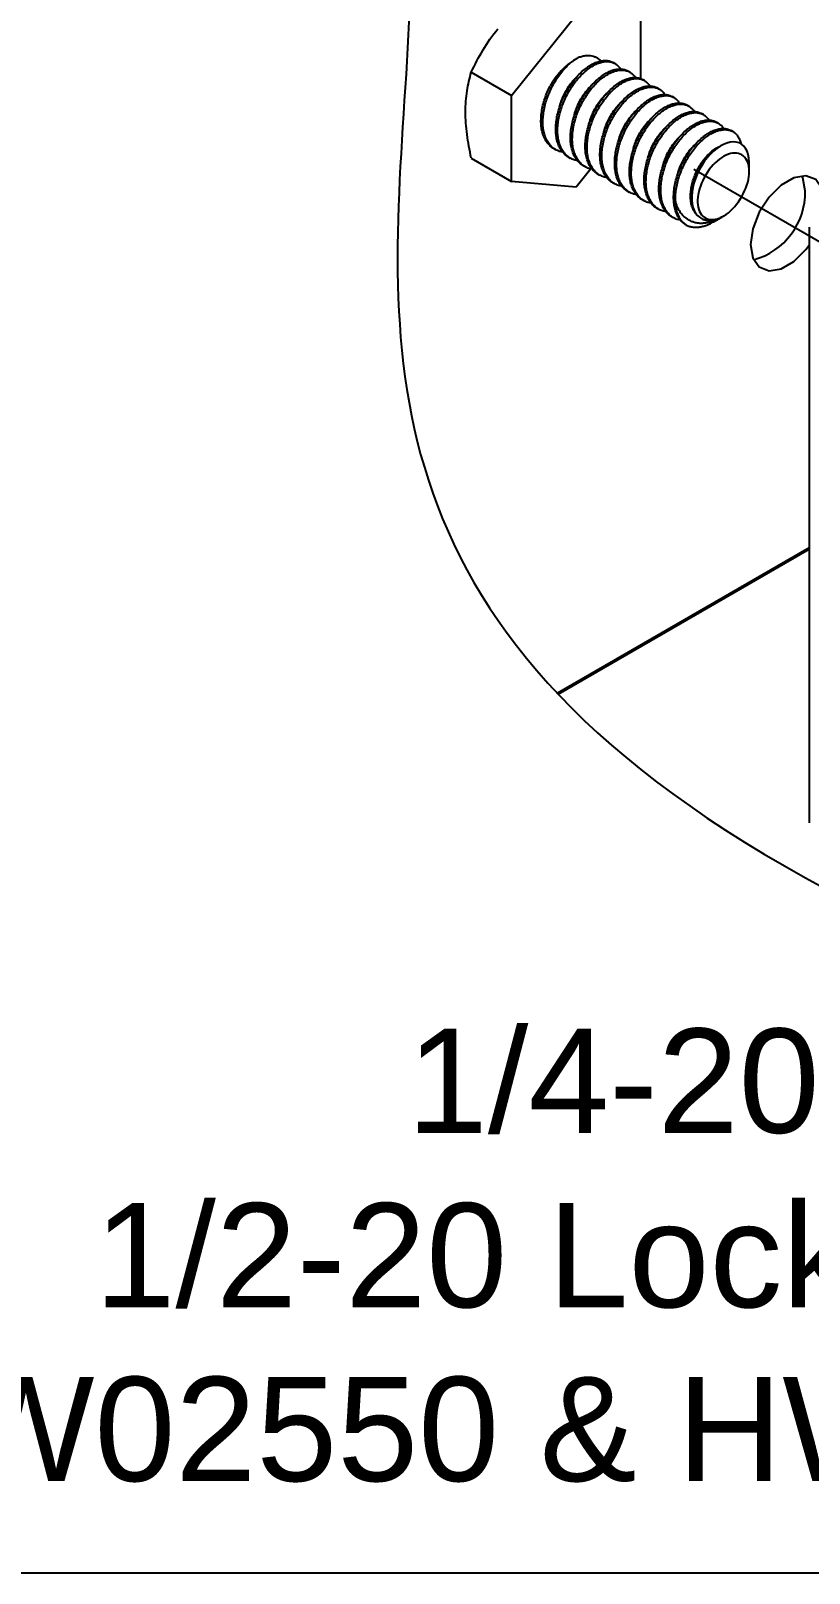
# Model space of a CAD drawing. Extents: x -3.7 to 17.5, y -9.7 to 0.
# Drawn here: x 0.709 to 2.576, y -9.748 to -6.049 of the extents above; entities that cross this region are included whole.
import ezdxf
from ezdxf import colors
from ezdxf.entities.mleader import LeaderData, LeaderLine
from ezdxf.math import Vec2, Vec3

# ---------------------------------------------------------------- set-up
doc = ezdxf.new("R2010")
doc.units = 0
doc.header["$LTSCALE"] = 0.5
doc.header["$MEASUREMENT"] = 0
doc.linetypes.add('CENTER', pattern=[2, 1.25, -0.25, 0.25, -0.25])
for name, color, linetype in [('Brackets', 181, 'CONTINUOUS'), ('Centerline', 210, 'CENTER'), ('Dimension', 10, 'CONTINUOUS'), ('FAB DWG', 221, 'CONTINUOUS'), ('Hardware', 242, 'CONTINUOUS'), ('Housing', 150, 'CONTINUOUS')]:
    doc.layers.add(name, color=color, linetype=linetype)
doc.layers.add('Text-Unprinted', color=131, linetype='CONTINUOUS', plot=False)
doc.styles.get("Standard").update_dxf_attribs({"font": 'arial.ttf'})

msp = doc.modelspace()

# ---------------------------------------------------------------- linework, layer by layer
at = {"layer": 'Brackets', "linetype": 'Continuous', "lineweight": 25, "transparency": 16777216}
msp.add_line((2.5762, -6.5198), (2.5762, -7.9487), dxfattribs=at)
at = {"layer": 'Centerline', "transparency": 16777216}
msp.add_line((2.2995, -6.3812), (4.4597, -7.6284), dxfattribs=at)
at = {"layer": 'Dimension', "transparency": 16777216}
msp.add_open_spline([(0.48, -4.2682), (1.692, -4.8674), (1.605, -6.2167), (1.518, -7.566), (2.73, -8.1653)], degree=3, dxfattribs=at)
at = {"layer": 'Hardware', "linetype": 'Continuous', "lineweight": 25, "transparency": 16777216}
for p, q in [((1.8623, -6.2043), (2.017, -6.0119)), ((2.1717, -6.0258), (2.1717, -6.1639)), ((2.1104, -6.1278), (2.106, -6.1252)), ((1.7657, -6.1485), (1.8623, -6.2043)), ((2.1458, -6.1482), (2.1414, -6.1456)), ((2.1811, -6.1686), (2.1767, -6.166)), ((1.8623, -6.4106), (1.8623, -6.2043)), ((2.2165, -6.189), (2.2121, -6.1864)), ((2.2519, -6.2094), (2.2474, -6.2068)), ((2.2872, -6.2298), (2.2828, -6.2272)), ((2.3226, -6.2502), (2.3181, -6.2476)), ((2.3579, -6.2706), (2.3535, -6.268)), ((2.3933, -6.291), (2.3889, -6.2885)), ((1.7657, -6.3548), (1.8623, -6.4106)), ((1.9634, -6.3315), (1.9678, -6.3341)), ((1.9987, -6.3519), (2.0031, -6.3545)), ((2.0526, -6.3801), (2.017, -6.4244)), ((2.0341, -6.3723), (2.0385, -6.3749)), ((2.0694, -6.3927), (2.0739, -6.3953)), ((2.4324, -6.3865), (2.4324, -6.3656)), ((2.017, -6.4244), (1.8623, -6.4106)), ((2.1048, -6.4132), (2.1092, -6.4157)), ((2.1401, -6.4336), (2.1446, -6.4361)), ((2.1755, -6.454), (2.1799, -6.4565)), ((2.2109, -6.4744), (2.2153, -6.4769)), ((2.2462, -6.4948), (2.2506, -6.4973)), ((2.3469, -6.5073), (2.3651, -6.4969)), ((2.367, -6.4957), (2.3706, -6.4937))]:
    msp.add_line(p, q, dxfattribs=at)
at = {"layer": 'Hardware', "linetype": 'Continuous', "lineweight": 25, "transparency": 16777216, "flags": 128}
for points in [[(2.4324, -6.3656), (2.4324, -6.3639), (2.4317, -6.3543), (2.43, -6.3455), (2.4272, -6.3377), (2.4237, -6.3311), (2.4192, -6.3256), (2.414, -6.3212), (2.408, -6.3181), (2.4014, -6.3162), (2.3942, -6.3156), (2.3867, -6.3164), (2.3789, -6.3184), (2.3709, -6.3216), (2.3628, -6.326), (2.3547, -6.3315), (2.3467, -6.3381), (2.339, -6.3456), (2.3317, -6.3539), (2.3247, -6.363), (2.3184, -6.3726), (2.3127, -6.3826), (2.3076, -6.3931), (2.3033, -6.4037), (2.2998, -6.4145), (2.2971, -6.4252), (2.2955, -6.4354), (2.2946, -6.4454), (2.2947, -6.4549), (2.2956, -6.4639), (2.2975, -6.4723), (2.3003, -6.4799), (2.3038, -6.4863), (2.3081, -6.4919), (2.3131, -6.4965), (2.3204, -6.5009), (2.3286, -6.5035), (2.3286, -6.5035)], [(2.4324, -6.3865), (2.4322, -6.3805), (2.4315, -6.3748), (2.4304, -6.3694), (2.4288, -6.3645), (2.4268, -6.36), (2.4244, -6.3559), (2.4215, -6.3523), (2.4183, -6.3492), (2.4148, -6.3467), (2.4109, -6.3448), (2.4067, -6.3434), (2.4023, -6.3426), (2.3976, -6.3423), (2.3927, -6.3427), (2.3876, -6.3437), (2.3825, -6.3452), (2.3772, -6.3473), (2.3719, -6.35), (2.3666, -6.3532), (2.3613, -6.3569), (2.3561, -6.3611), (2.3509, -6.3658), (2.346, -6.3708), (2.3412, -6.3763), (2.3366, -6.3821), (2.3323, -6.3882), (2.3282, -6.3945), (2.3245, -6.4011), (2.3211, -6.4078), (2.3181, -6.4146), (2.3155, -6.4214), (2.3133, -6.4283), (2.3115, -6.4351), (2.3101, -6.4418), (2.3092, -6.4484), (2.3087, -6.4548), (2.3087, -6.461), (2.3092, -6.4668), (2.3101, -6.4724), (2.3115, -6.4775), (2.3133, -6.4823), (2.3155, -6.4866), (2.3181, -6.4904), (2.3211, -6.4937), (2.3245, -6.4965), (2.3282, -6.4988), (2.3323, -6.5005), (2.3366, -6.5016), (2.3412, -6.5021), (2.346, -6.502), (2.3509, -6.5013), (2.3561, -6.5001), (2.3613, -6.4982), (2.3666, -6.4958), (2.3719, -6.4929), (2.3772, -6.4894), (2.3825, -6.4855), (2.3876, -6.481), (2.3927, -6.4762), (2.3976, -6.4709), (2.4023, -6.4653), (2.4067, -6.4593), (2.4109, -6.4531), (2.4148, -6.4467), (2.4183, -6.4401), (2.4215, -6.4333), (2.4244, -6.4265), (2.4268, -6.4196), (2.4288, -6.4127), (2.4304, -6.4059), (2.4315, -6.3993), (2.4322, -6.3928), (2.4324, -6.3865)]]:
    msp.add_lwpolyline(points, dxfattribs=at)
at = {"layer": 'Hardware', "linetype": 'Continuous', "lineweight": 25, "transparency": 16777216}
for centre, radius, start, end in [((2.1122, -6.2689), 0.18, 121.9276, 151.1669), ((2.3184, -6.464), 0.0631, 174.4669, 234.2052)]:
    msp.add_arc(centre, radius, start, end, dxfattribs=at)
msp.add_open_spline([(1.7657, -6.1485), (1.7825, -6.1122), (1.8028, -6.0771), (1.8292, -6.0443)], degree=3, dxfattribs=at)
for points, knots in [([(1.985, -6.34), (1.9823, -6.3395), (1.9761, -6.3384), (1.9676, -6.3343), (1.9593, -6.3284), (1.9521, -6.3205), (1.9462, -6.311), (1.9416, -6.2999), (1.9387, -6.2876), (1.9372, -6.2744), (1.9373, -6.2603), (1.9388, -6.2455), (1.9417, -6.2301), (1.9462, -6.2145), (1.9519, -6.1993), (1.9588, -6.1845), (1.9667, -6.1704), (1.9756, -6.1569), (1.9853, -6.1444), (1.9956, -6.1333), (2.0062, -6.1236), (2.0134, -6.1186), (2.017, -6.1161)], [0, 0, 0, 0, 0.038936, 0.088825, 0.138715, 0.189477, 0.240688, 0.291898, 0.342661, 0.39255, 0.44244, 0.493202, 0.544413, 0.595623, 0.646386, 0.696275, 0.746165, 0.796927, 0.848138, 0.899348, 0.950111, 1, 1, 1, 1]), ([(1.9987, -6.3519), (1.9987, -6.3519), (1.9956, -6.3505), (1.9903, -6.3461), (1.983, -6.3384), (1.9771, -6.3288), (1.9726, -6.3178), (1.9696, -6.3055), (1.9682, -6.2923), (1.9682, -6.2782), (1.9697, -6.2633), (1.9727, -6.2479), (1.9771, -6.2324), (1.9828, -6.2171), (1.9897, -6.2024), (1.9976, -6.1882), (2.0065, -6.1748), (2.0162, -6.1623), (2.0265, -6.1511), (2.0372, -6.1415), (2.0479, -6.1337), (2.0587, -6.1275), (2.0693, -6.1231), (2.0797, -6.1206), (2.0894, -6.1201), (2.0983, -6.1215), (2.1035, -6.124), (2.106, -6.1252)], [0, 0, 0, 0, 0.000085, 0.041149, 0.082933, 0.125085, 0.167237, 0.20902, 0.250085, 0.291149, 0.332933, 0.375085, 0.417237, 0.45902, 0.500085, 0.541149, 0.582933, 0.625085, 0.667237, 0.70902, 0.750085, 0.791149, 0.832933, 0.875085, 0.917237, 0.95902, 1, 1, 1, 1]), ([(2.0203, -6.3604), (2.0176, -6.3599), (2.0115, -6.3588), (2.003, -6.3547), (1.9947, -6.3488), (1.9875, -6.341), (1.9815, -6.3314), (1.977, -6.3203), (1.974, -6.3081), (1.9726, -6.2948), (1.9726, -6.2807), (1.9741, -6.2659), (1.9771, -6.2505), (1.9815, -6.2349), (1.9872, -6.2197), (1.9941, -6.2049), (2.002, -6.1908), (2.0109, -6.1773), (2.0207, -6.1648), (2.031, -6.1537), (2.0416, -6.1441), (2.0524, -6.1362), (2.0631, -6.13), (2.0738, -6.1256), (2.0841, -6.1231), (2.0938, -6.1226), (2.1027, -6.1241), (2.1106, -6.1274), (2.1174, -6.1328), (2.1217, -6.1373), (2.1233, -6.1405), (2.1235, -6.1409)], [0, 0, 0, 0, 0.027609, 0.062984, 0.09836, 0.134355, 0.170668, 0.20698, 0.242975, 0.278351, 0.313726, 0.349721, 0.386034, 0.422346, 0.458341, 0.493717, 0.529093, 0.565087, 0.6014, 0.637712, 0.673707, 0.709083, 0.744459, 0.780453, 0.816766, 0.853079, 0.889073, 0.924449, 0.959825, 0.99582, 1, 1, 1, 1]), ([(2.0765, -6.1217), (2.0749, -6.1201), (2.0715, -6.1169), (2.0656, -6.1133), (2.0589, -6.1107), (2.0515, -6.1092), (2.0433, -6.109), (2.0345, -6.1101), (2.0257, -6.1124), (2.0198, -6.1149), (2.017, -6.1161)], [0, 0, 0, 0, 0.113454, 0.236046, 0.358969, 0.48156, 0.614651, 0.748166, 0.881259, 1, 1, 1, 1]), ([(1.7518, -6.2437), (1.7518, -6.2262), (1.7532, -6.2093), (1.758, -6.1777), (1.7615, -6.1628), (1.7657, -6.1485)], [0, 0, 0, 0, 0.5, 0.5, 1, 1, 1, 1]), ([(1.9774, -6.2322), (1.9776, -6.231), (1.9789, -6.2252), (1.9825, -6.2149), (1.9882, -6.2015), (1.9952, -6.1889), (2.0031, -6.177), (2.0116, -6.1665), (2.0176, -6.1608), (2.0205, -6.158)], [0, 0, 0, 0, 0.042286, 0.2043641, 0.3634099, 0.5224557, 0.6845338, 0.8476488, 1, 1, 1, 1]), ([(2.0341, -6.3723), (2.0341, -6.3723), (2.031, -6.371), (2.0257, -6.3665), (2.0184, -6.3588), (2.0125, -6.3492), (2.0079, -6.3382), (2.005, -6.3259), (2.0035, -6.3127), (2.0035, -6.2986), (2.005, -6.2837), (2.008, -6.2683), (2.0125, -6.2528), (2.0182, -6.2375), (2.025, -6.2228), (2.033, -6.2086), (2.0419, -6.1952), (2.0516, -6.1827), (2.0619, -6.1715), (2.0725, -6.1619), (2.0833, -6.1541), (2.0941, -6.1479), (2.1047, -6.1435), (2.115, -6.141), (2.1247, -6.1405), (2.1337, -6.1419), (2.1388, -6.1444), (2.1414, -6.1456)], [0, 0, 0, 0, 0.000085, 0.041149, 0.082933, 0.125085, 0.167237, 0.20902, 0.250085, 0.291149, 0.332933, 0.375085, 0.417237, 0.45902, 0.500085, 0.541149, 0.582933, 0.625085, 0.667237, 0.70902, 0.750085, 0.791149, 0.832933, 0.875085, 0.917237, 0.95902, 1, 1, 1, 1]), ([(2.0557, -6.3808), (2.053, -6.3803), (2.0469, -6.3792), (2.0383, -6.3751), (2.03, -6.3692), (2.0228, -6.3614), (2.0169, -6.3518), (2.0124, -6.3407), (2.0094, -6.3285), (2.0079, -6.3152), (2.008, -6.3012), (2.0095, -6.2863), (2.0125, -6.2709), (2.0169, -6.2554), (2.0226, -6.2401), (2.0295, -6.2253), (2.0374, -6.2112), (2.0463, -6.1977), (2.056, -6.1852), (2.0663, -6.1741), (2.077, -6.1645), (2.0877, -6.1566), (2.0985, -6.1504), (2.1091, -6.146), (2.1194, -6.1435), (2.1292, -6.143), (2.138, -6.1445), (2.146, -6.1478), (2.1528, -6.1532), (2.1571, -6.1577), (2.1587, -6.1609), (2.1588, -6.1613)], [0, 0, 0, 0, 0.027609, 0.062984, 0.09836, 0.134355, 0.170668, 0.20698, 0.242975, 0.278351, 0.313726, 0.349721, 0.386034, 0.422346, 0.458341, 0.493717, 0.529093, 0.565087, 0.6014, 0.637712, 0.673707, 0.709083, 0.744459, 0.780453, 0.816766, 0.853079, 0.889073, 0.924449, 0.959825, 0.99582, 1, 1, 1, 1]), ([(2.0694, -6.3927), (2.0694, -6.3927), (2.0663, -6.3914), (2.061, -6.3869), (2.0537, -6.3793), (2.0478, -6.3696), (2.0433, -6.3586), (2.0403, -6.3463), (2.0389, -6.3331), (2.0389, -6.319), (2.0404, -6.3041), (2.0434, -6.2887), (2.0478, -6.2732), (2.0535, -6.2579), (2.0604, -6.2432), (2.0683, -6.229), (2.0772, -6.2156), (2.0869, -6.2031), (2.0973, -6.1919), (2.1079, -6.1824), (2.1187, -6.1745), (2.1294, -6.1683), (2.1401, -6.1639), (2.1504, -6.1614), (2.1601, -6.1609), (2.169, -6.1623), (2.1742, -6.1648), (2.1767, -6.166)], [0, 0, 0, 0, 0.000085, 0.041149, 0.082933, 0.125085, 0.167237, 0.20902, 0.250085, 0.291149, 0.332933, 0.375085, 0.417237, 0.45902, 0.500085, 0.541149, 0.582933, 0.625085, 0.667237, 0.70902, 0.750085, 0.791149, 0.832933, 0.875085, 0.917237, 0.95902, 1, 1, 1, 1]), ([(2.0911, -6.4012), (2.0884, -6.4007), (2.0822, -6.3996), (2.0737, -6.3956), (2.0654, -6.3896), (2.0582, -6.3818), (2.0522, -6.3722), (2.0477, -6.3611), (2.0447, -6.3489), (2.0433, -6.3356), (2.0433, -6.3216), (2.0448, -6.3067), (2.0478, -6.2913), (2.0522, -6.2758), (2.0579, -6.2605), (2.0648, -6.2457), (2.0728, -6.2316), (2.0816, -6.2181), (2.0914, -6.2057), (2.1017, -6.1945), (2.1123, -6.1849), (2.1231, -6.177), (2.1338, -6.1708), (2.1445, -6.1664), (2.1548, -6.1639), (2.1645, -6.1634), (2.1734, -6.1649), (2.1814, -6.1683), (2.1881, -6.1736), (2.1924, -6.1781), (2.194, -6.1813), (2.1942, -6.1817)], [0, 0, 0, 0, 0.027609, 0.062984, 0.09836, 0.134355, 0.170668, 0.20698, 0.242975, 0.278351, 0.313726, 0.349721, 0.386034, 0.422346, 0.458341, 0.493717, 0.529093, 0.565087, 0.6014, 0.637712, 0.673707, 0.709083, 0.744459, 0.780453, 0.816766, 0.853079, 0.889073, 0.924449, 0.959825, 0.99582, 1, 1, 1, 1]), ([(1.9634, -6.3315), (1.9634, -6.3315), (1.9603, -6.3301), (1.955, -6.3257), (1.9477, -6.318), (1.9417, -6.3084), (1.9372, -6.2974), (1.9342, -6.2851), (1.9328, -6.2719), (1.9328, -6.2578), (1.9343, -6.2429), (1.9373, -6.2275), (1.9418, -6.212), (1.9474, -6.1967), (1.9522, -6.1869), (1.9545, -6.1821)], [0, 0, 0, 0, 0.000169, 0.082285, 0.165837, 0.250127, 0.334417, 0.417969, 0.500085, 0.5822, 0.665752, 0.750042, 0.834332, 0.917885, 1, 1, 1, 1]), ([(2.0127, -6.2527), (2.013, -6.2514), (2.0142, -6.2456), (2.0179, -6.2353), (2.0236, -6.2219), (2.0305, -6.2093), (2.0384, -6.1974), (2.0469, -6.1869), (2.0529, -6.1812), (2.0558, -6.1784)], [0, 0, 0, 0, 0.042286, 0.204364, 0.36341, 0.522456, 0.684534, 0.847649, 1, 1, 1, 1]), ([(2.0481, -6.2731), (2.0483, -6.2719), (2.0496, -6.266), (2.0532, -6.2557), (2.0589, -6.2423), (2.0659, -6.2297), (2.0738, -6.2178), (2.0823, -6.2073), (2.0883, -6.2016), (2.0912, -6.1988)], [0, 0, 0, 0, 0.042286, 0.2043641, 0.3634099, 0.5224557, 0.6845338, 0.8476488, 1, 1, 1, 1]), ([(2.1048, -6.4132), (2.1048, -6.4131), (2.1017, -6.4118), (2.0964, -6.4073), (2.0891, -6.3997), (2.0832, -6.3901), (2.0786, -6.379), (2.0757, -6.3667), (2.0742, -6.3535), (2.0743, -6.3394), (2.0758, -6.3246), (2.0787, -6.3092), (2.0832, -6.2936), (2.0889, -6.2783), (2.0958, -6.2636), (2.1037, -6.2494), (2.1126, -6.236), (2.1223, -6.2235), (2.1326, -6.2123), (2.1432, -6.2028), (2.154, -6.1949), (2.1648, -6.1887), (2.1754, -6.1843), (2.1857, -6.1818), (2.1954, -6.1813), (2.2044, -6.1827), (2.2095, -6.1852), (2.2121, -6.1864)], [0, 0, 0, 0, 0.000085, 0.041149, 0.082933, 0.125085, 0.167237, 0.20902, 0.250085, 0.291149, 0.332933, 0.375085, 0.417237, 0.45902, 0.500085, 0.541149, 0.582933, 0.625085, 0.667237, 0.70902, 0.750085, 0.791149, 0.832933, 0.875085, 0.917237, 0.95902, 1, 1, 1, 1]), ([(2.1264, -6.4216), (2.1237, -6.4211), (2.1176, -6.42), (2.109, -6.416), (2.1007, -6.41), (2.0935, -6.4022), (2.0876, -6.3926), (2.0831, -6.3815), (2.0801, -6.3693), (2.0786, -6.356), (2.0787, -6.342), (2.0802, -6.3271), (2.0832, -6.3117), (2.0876, -6.2962), (2.0933, -6.2809), (2.1002, -6.2661), (2.1081, -6.252), (2.117, -6.2385), (2.1267, -6.2261), (2.137, -6.2149), (2.1477, -6.2053), (2.1584, -6.1974), (2.1692, -6.1913), (2.1798, -6.1868), (2.1901, -6.1843), (2.1999, -6.1838), (2.2087, -6.1853), (2.2167, -6.1887), (2.2235, -6.194), (2.2278, -6.1985), (2.2294, -6.2018), (2.2296, -6.2021)], [0, 0, 0, 0, 0.027609, 0.062984, 0.09836, 0.134355, 0.170668, 0.20698, 0.242975, 0.278351, 0.313726, 0.349721, 0.386034, 0.422346, 0.458341, 0.493717, 0.529093, 0.565087, 0.6014, 0.637712, 0.673707, 0.709083, 0.744459, 0.780453, 0.816766, 0.853079, 0.889073, 0.924449, 0.959825, 0.99582, 1, 1, 1, 1]), ([(2.1401, -6.4336), (2.1401, -6.4336), (2.137, -6.4322), (2.1317, -6.4277), (2.1244, -6.4201), (2.1185, -6.4105), (2.114, -6.3994), (2.111, -6.3871), (2.1096, -6.3739), (2.1096, -6.3598), (2.1111, -6.345), (2.1141, -6.3296), (2.1185, -6.314), (2.1242, -6.2987), (2.1311, -6.284), (2.139, -6.2698), (2.1479, -6.2564), (2.1577, -6.2439), (2.168, -6.2327), (2.1786, -6.2232), (2.1894, -6.2153), (2.2001, -6.2091), (2.2108, -6.2047), (2.2211, -6.2022), (2.2308, -6.2017), (2.2397, -6.2031), (2.2449, -6.2056), (2.2474, -6.2068)], [0, 0, 0, 0, 0.000085, 0.041149, 0.082933, 0.125085, 0.167237, 0.20902, 0.250085, 0.291149, 0.332933, 0.375085, 0.417237, 0.45902, 0.500085, 0.541149, 0.582933, 0.625085, 0.667237, 0.70902, 0.750085, 0.791149, 0.832933, 0.875085, 0.917237, 0.95902, 1, 1, 1, 1]), ([(2.1618, -6.442), (2.1591, -6.4415), (2.1529, -6.4404), (2.1444, -6.4364), (2.1361, -6.4304), (2.1289, -6.4226), (2.1229, -6.413), (2.1184, -6.4019), (2.1154, -6.3897), (2.114, -6.3764), (2.114, -6.3624), (2.1155, -6.3475), (2.1185, -6.3321), (2.1229, -6.3166), (2.1286, -6.3013), (2.1355, -6.2865), (2.1435, -6.2724), (2.1524, -6.2589), (2.1621, -6.2465), (2.1724, -6.2353), (2.183, -6.2257), (2.1938, -6.2178), (2.2046, -6.2117), (2.2152, -6.2073), (2.2255, -6.2048), (2.2352, -6.2042), (2.2441, -6.2057), (2.2521, -6.2091), (2.2588, -6.2144), (2.2631, -6.2189), (2.2647, -6.2222), (2.2649, -6.2225)], [0, 0, 0, 0, 0.027609, 0.062984, 0.09836, 0.134355, 0.170668, 0.20698, 0.242975, 0.278351, 0.313726, 0.349721, 0.386034, 0.422346, 0.458341, 0.493717, 0.529093, 0.565087, 0.6014, 0.637712, 0.673707, 0.709083, 0.744459, 0.780453, 0.816766, 0.853079, 0.889073, 0.924449, 0.959825, 0.99582, 1, 1, 1, 1]), ([(1.7657, -6.3548), (1.7615, -6.3356), (1.758, -6.3164), (1.7531, -6.2792), (1.7518, -6.2611), (1.7518, -6.2437)], [0, 0, 0, 0, 0.5, 0.5, 1, 1, 1, 1]), ([(2.0834, -6.2935), (2.0837, -6.2923), (2.0849, -6.2865), (2.0886, -6.2761), (2.0943, -6.2628), (2.1012, -6.2501), (2.1091, -6.2383), (2.1176, -6.2277), (2.1236, -6.222), (2.1265, -6.2193)], [0, 0, 0, 0, 0.042286, 0.2043641, 0.3634099, 0.5224557, 0.6845338, 0.8476488, 1, 1, 1, 1]), ([(2.1188, -6.3139), (2.1191, -6.3127), (2.1203, -6.3069), (2.1239, -6.2965), (2.1296, -6.2832), (2.1366, -6.2705), (2.1445, -6.2587), (2.153, -6.2481), (2.159, -6.2424), (2.1619, -6.2397)], [0, 0, 0, 0, 0.042286, 0.204364, 0.36341, 0.522456, 0.684534, 0.847649, 1, 1, 1, 1]), ([(2.1755, -6.454), (2.1755, -6.454), (2.1724, -6.4526), (2.1671, -6.4481), (2.1598, -6.4405), (2.1539, -6.4309), (2.1494, -6.4198), (2.1464, -6.4075), (2.1449, -6.3943), (2.145, -6.3802), (2.1465, -6.3654), (2.1495, -6.35), (2.1539, -6.3344), (2.1596, -6.3191), (2.1665, -6.3044), (2.1744, -6.2902), (2.1833, -6.2768), (2.193, -6.2643), (2.2033, -6.2532), (2.214, -6.2436), (2.2247, -6.2357), (2.2355, -6.2295), (2.2461, -6.2251), (2.2564, -6.2226), (2.2661, -6.2221), (2.2751, -6.2235), (2.2802, -6.226), (2.2828, -6.2272)], [0, 0, 0, 0, 0.000085, 0.041149, 0.082933, 0.125085, 0.167237, 0.20902, 0.250085, 0.291149, 0.332933, 0.375085, 0.417237, 0.45902, 0.500085, 0.541149, 0.582933, 0.625085, 0.667237, 0.70902, 0.750085, 0.791149, 0.832933, 0.875085, 0.917237, 0.95902, 1, 1, 1, 1]), ([(2.1971, -6.4624), (2.1944, -6.4619), (2.1883, -6.4608), (2.1797, -6.4568), (2.1714, -6.4508), (2.1642, -6.443), (2.1583, -6.4334), (2.1538, -6.4224), (2.1508, -6.4101), (2.1493, -6.3969), (2.1494, -6.3828), (2.1509, -6.3679), (2.1539, -6.3525), (2.1583, -6.337), (2.164, -6.3217), (2.1709, -6.3069), (2.1788, -6.2928), (2.1877, -6.2793), (2.1974, -6.2669), (2.2077, -6.2557), (2.2184, -6.2461), (2.2291, -6.2382), (2.2399, -6.2321), (2.2505, -6.2277), (2.2609, -6.2252), (2.2706, -6.2246), (2.2795, -6.2261), (2.2874, -6.2295), (2.2942, -6.2348), (2.2985, -6.2393), (2.3001, -6.2426), (2.3003, -6.2429)], [0, 0, 0, 0, 0.0276087, 0.0629844, 0.0983602, 0.134355, 0.1706675, 0.20698, 0.2429748, 0.2783506, 0.3137264, 0.3497211, 0.3860337, 0.4223462, 0.458341, 0.4937168, 0.5290925, 0.5650873, 0.6013998, 0.6377124, 0.6737072, 0.7090829, 0.7444587, 0.7804535, 0.816766, 0.8530786, 0.8890733, 0.9244491, 0.9598249, 0.9958197, 1, 1, 1, 1]), ([(2.2109, -6.4744), (2.2108, -6.4744), (2.2078, -6.473), (2.2025, -6.4685), (2.1951, -6.4609), (2.1892, -6.4513), (2.1847, -6.4402), (2.1817, -6.4279), (2.1803, -6.4147), (2.1803, -6.4006), (2.1818, -6.3858), (2.1848, -6.3704), (2.1892, -6.3548), (2.1949, -6.3396), (2.2018, -6.3248), (2.2098, -6.3106), (2.2186, -6.2972), (2.2284, -6.2847), (2.2387, -6.2736), (2.2493, -6.264), (2.2601, -6.2561), (2.2708, -6.2499), (2.2815, -6.2455), (2.2918, -6.243), (2.3015, -6.2425), (2.3104, -6.2439), (2.3156, -6.2464), (2.3181, -6.2476)], [0, 0, 0, 0, 0.000085, 0.041149, 0.082933, 0.125085, 0.167237, 0.20902, 0.250085, 0.291149, 0.332933, 0.375085, 0.417237, 0.45902, 0.500085, 0.541149, 0.582933, 0.625085, 0.667237, 0.70902, 0.750085, 0.791149, 0.832933, 0.875085, 0.917237, 0.95902, 1, 1, 1, 1]), ([(2.2325, -6.4828), (2.2298, -6.4823), (2.2236, -6.4812), (2.2151, -6.4772), (2.2068, -6.4712), (2.1996, -6.4634), (2.1936, -6.4538), (2.1891, -6.4428), (2.1861, -6.4305), (2.1847, -6.4173), (2.1847, -6.4032), (2.1862, -6.3883), (2.1892, -6.3729), (2.1936, -6.3574), (2.1994, -6.3421), (2.2062, -6.3273), (2.2142, -6.3132), (2.2231, -6.2997), (2.2328, -6.2873), (2.2431, -6.2761), (2.2537, -6.2665), (2.2645, -6.2586), (2.2753, -6.2525), (2.2859, -6.2481), (2.2962, -6.2456), (2.3059, -6.2451), (2.3148, -6.2465), (2.3228, -6.2499), (2.3296, -6.2552), (2.3338, -6.2597), (2.3355, -6.263), (2.3356, -6.2633)], [0, 0, 0, 0, 0.027609, 0.062984, 0.09836, 0.134355, 0.170668, 0.20698, 0.242975, 0.278351, 0.313726, 0.349721, 0.386034, 0.422346, 0.458341, 0.493717, 0.529093, 0.565087, 0.6014, 0.637712, 0.673707, 0.709083, 0.744459, 0.780453, 0.816766, 0.853079, 0.889073, 0.924449, 0.959825, 0.99582, 1, 1, 1, 1]), ([(2.1542, -6.3343), (2.1544, -6.3331), (2.1556, -6.3273), (2.1593, -6.3169), (2.165, -6.3036), (2.172, -6.2909), (2.1799, -6.2791), (2.1883, -6.2685), (2.1943, -6.2628), (2.1972, -6.2601)], [0, 0, 0, 0, 0.042286, 0.204364, 0.36341, 0.522456, 0.684534, 0.847649, 1, 1, 1, 1]), ([(2.1895, -6.3547), (2.1898, -6.3535), (2.191, -6.3477), (2.1946, -6.3373), (2.2004, -6.324), (2.2073, -6.3113), (2.2152, -6.2995), (2.2237, -6.2889), (2.2297, -6.2832), (2.2326, -6.2805)], [0, 0, 0, 0, 0.042286, 0.204364, 0.36341, 0.522456, 0.684534, 0.847649, 1, 1, 1, 1]), ([(2.2462, -6.4948), (2.2462, -6.4948), (2.2431, -6.4934), (2.2378, -6.4889), (2.2305, -6.4813), (2.2246, -6.4717), (2.2201, -6.4606), (2.2171, -6.4483), (2.2156, -6.4351), (2.2157, -6.421), (2.2172, -6.4062), (2.2202, -6.3908), (2.2246, -6.3752), (2.2303, -6.36), (2.2372, -6.3452), (2.2451, -6.331), (2.254, -6.3176), (2.2637, -6.3051), (2.274, -6.294), (2.2847, -6.2844), (2.2954, -6.2765), (2.3062, -6.2703), (2.3168, -6.2659), (2.3272, -6.2634), (2.3369, -6.2629), (2.3458, -6.2643), (2.3509, -6.2668), (2.3535, -6.268)], [0, 0, 0, 0, 0.000085, 0.041149, 0.082933, 0.125085, 0.167237, 0.20902, 0.250085, 0.291149, 0.332933, 0.375085, 0.417237, 0.45902, 0.500085, 0.541149, 0.582933, 0.625085, 0.667237, 0.70902, 0.750085, 0.791149, 0.832933, 0.875085, 0.917237, 0.95902, 1, 1, 1, 1]), ([(2.2678, -6.5033), (2.2651, -6.5027), (2.259, -6.5016), (2.2505, -6.4976), (2.2421, -6.4916), (2.2349, -6.4838), (2.229, -6.4742), (2.2245, -6.4632), (2.2215, -6.4509), (2.2201, -6.4377), (2.2201, -6.4236), (2.2216, -6.4087), (2.2246, -6.3933), (2.229, -6.3778), (2.2347, -6.3625), (2.2416, -6.3477), (2.2495, -6.3336), (2.2584, -6.3202), (2.2681, -6.3077), (2.2785, -6.2965), (2.2891, -6.2869), (2.2999, -6.279), (2.3106, -6.2729), (2.3213, -6.2685), (2.3316, -6.266), (2.3413, -6.2655), (2.3502, -6.2669), (2.3581, -6.2703), (2.3649, -6.2756), (2.3692, -6.2801), (2.3708, -6.2834), (2.371, -6.2837)], [0, 0, 0, 0, 0.027609, 0.062984, 0.09836, 0.134355, 0.170668, 0.20698, 0.242975, 0.278351, 0.313726, 0.349721, 0.386034, 0.422346, 0.458341, 0.493717, 0.529093, 0.565087, 0.6014, 0.637712, 0.673707, 0.709083, 0.744459, 0.780453, 0.816766, 0.853079, 0.889073, 0.924449, 0.959825, 0.99582, 1, 1, 1, 1]), ([(2.2815, -6.5152), (2.2787, -6.5133), (2.273, -6.5096), (2.2659, -6.5016), (2.2599, -6.4921), (2.2554, -6.481), (2.2524, -6.4687), (2.251, -6.4555), (2.251, -6.4414), (2.2525, -6.4266), (2.2555, -6.4112), (2.2599, -6.3956), (2.2657, -6.3804), (2.2725, -6.3656), (2.2805, -6.3515), (2.2894, -6.338), (2.2991, -6.3255), (2.3094, -6.3144), (2.32, -6.3048), (2.3308, -6.2969), (2.3416, -6.2907), (2.3522, -6.2863), (2.3625, -6.2838), (2.3722, -6.2833), (2.3812, -6.2847), (2.3863, -6.2872), (2.3889, -6.2885)], [0, 0, 0, 0, 0.0410682, 0.0828549, 0.1250106, 0.1671662, 0.208953, 0.2500212, 0.2910893, 0.3328761, 0.3750318, 0.4171874, 0.4589742, 0.5000423, 0.5411105, 0.5828973, 0.6250529, 0.6672086, 0.7089954, 0.7500635, 0.7911317, 0.8329184, 0.8750741, 0.9172298, 0.9590165, 1, 1, 1, 1]), ([(2.2557, -6.4579), (2.2556, -6.4533), (2.2554, -6.444), (2.257, -6.4291), (2.2599, -6.4137), (2.2644, -6.3982), (2.2701, -6.3829), (2.277, -6.3682), (2.2849, -6.354), (2.2938, -6.3406), (2.3035, -6.3281), (2.3138, -6.3169), (2.3244, -6.3073), (2.3352, -6.2995), (2.346, -6.2933), (2.3566, -6.2889), (2.3669, -6.2864), (2.3766, -6.2859), (2.3855, -6.2873), (2.3935, -6.2907), (2.4004, -6.2959), (2.406, -6.3029), (2.4104, -6.3111), (2.412, -6.3176), (2.4128, -6.3206)], [0, 0, 0, 0, 0.045053, 0.090895, 0.137141, 0.183387, 0.229229, 0.274282, 0.319335, 0.365177, 0.411423, 0.45767, 0.503511, 0.548564, 0.593618, 0.639459, 0.685706, 0.731952, 0.777793, 0.822847, 0.8679, 0.913742, 0.959988, 1, 1, 1, 1]), ([(2.2249, -6.3751), (2.2251, -6.3739), (2.2263, -6.3681), (2.23, -6.3577), (2.2357, -6.3444), (2.2427, -6.3317), (2.2506, -6.3199), (2.2591, -6.3093), (2.2651, -6.3036), (2.2679, -6.3009)], [0, 0, 0, 0, 0.042286, 0.204364, 0.36341, 0.522456, 0.684534, 0.847649, 1, 1, 1, 1]), ([(2.2602, -6.3955), (2.2605, -6.3943), (2.2617, -6.3885), (2.2653, -6.3781), (2.2711, -6.3648), (2.278, -6.3521), (2.2859, -6.3403), (2.2944, -6.3297), (2.3004, -6.324), (2.3033, -6.3213)], [0, 0, 0, 0, 0.042286, 0.204364, 0.36341, 0.522456, 0.684534, 0.847649, 1, 1, 1, 1]), ([(2.3065, -6.4898), (2.3048, -6.488), (2.301, -6.4837), (2.2966, -6.475), (2.2933, -6.4643), (2.2916, -6.4525), (2.2916, -6.4397), (2.2931, -6.4262), (2.2961, -6.4123), (2.3006, -6.3985), (2.3064, -6.3852), (2.3134, -6.3725), (2.3213, -6.3607), (2.33, -6.35), (2.3391, -6.3409), (2.3485, -6.3337), (2.3559, -6.3291), (2.36, -6.3276), (2.3611, -6.3272)], [0, 0, 0, 0, 0.050139, 0.117096, 0.183628, 0.248914, 0.314201, 0.380732, 0.447689, 0.51422, 0.579507, 0.644793, 0.711324, 0.778281, 0.844813, 0.910099, 0.975386, 1, 1, 1, 1]), ([(2.3657, -6.4963), (2.364, -6.4974), (2.3594, -6.5001), (2.3517, -6.5036), (2.3428, -6.507), (2.3339, -6.5093), (2.3249, -6.5108), (2.316, -6.5112), (2.3072, -6.5104), (2.299, -6.5085), (2.2913, -6.5054), (2.2841, -6.5014), (2.2772, -6.4961), (2.2708, -6.4895), (2.265, -6.4814), (2.2608, -6.4732), (2.2577, -6.4653), (2.2563, -6.4604), (2.2557, -6.4579)], [0, 0, 0, 0, 0.036496, 0.094948, 0.155639, 0.216495, 0.277186, 0.342753, 0.40853, 0.474101, 0.539548, 0.605154, 0.670601, 0.745316, 0.82027, 0.894985, 0.947493, 1, 1, 1, 1]), ([(2.2815, -6.5152), (2.2841, -6.5163), (2.2891, -6.5185), (2.2976, -6.5201), (2.3065, -6.5204), (2.316, -6.5194), (2.326, -6.5169), (2.3361, -6.513), (2.3431, -6.5097), (2.3467, -6.5074), (2.3469, -6.5073)], [0, 0, 0, 0, 0.139494, 0.279413, 0.418907, 0.561724, 0.704997, 0.847813, 0.990726, 1, 1, 1, 1]), ([(2.3286, -6.5035), (2.3311, -6.504), (2.3365, -6.505), (2.3444, -6.5043), (2.3514, -6.5027), (2.3584, -6.5002), (2.3637, -6.498), (2.367, -6.4957), (2.367, -6.4957)], [0, 0, 0, 0, 0.215816, 0.480508, 0.616815, 0.753123, 0.998862, 1, 1, 1, 1])]:
    msp.add_open_spline(points, degree=3, knots=knots, dxfattribs=at)
at = {"layer": 'Housing', "linetype": 'Continuous', "lineweight": 25, "transparency": 16777216}
for p, q in [((2.5762, -7.2891), (1.9721, -7.6378)), ((1.9742, -7.64), (2.5762, -7.2925))]:
    msp.add_line(p, q, dxfattribs=at)
at = {"layer": 'Housing', "linetype": 'Continuous', "lineweight": 25, "transparency": 16777216, "flags": 128}
for points in [[(2.607, -6.4984), (2.6072, -6.4977), (2.6125, -6.4597), (2.6072, -6.4279), (2.5919, -6.4061), (2.5683, -6.3969), (2.5395, -6.4014), (2.5088, -6.4191), (2.48, -6.4479), (2.4564, -6.4843), (2.4411, -6.5238), (2.4358, -6.5618), (2.4358, -6.5618)], [(2.5666, -6.4332), (2.5613, -6.4014), (2.5593, -6.3968)], [(2.4358, -6.5618), (2.4411, -6.5936), (2.4564, -6.6155), (2.48, -6.6247), (2.5088, -6.6202), (2.5395, -6.6024), (2.5683, -6.5737), (2.5762, -6.5632)]]:
    msp.add_lwpolyline(points, dxfattribs=at)
at = {"layer": 'Housing', "linetype": 'Continuous', "lineweight": 25, "transparency": 16777216}
msp.add_arc((2.3993, -6.4367), 0.1673, 285.1491, 1.1998, dxfattribs=at)
at = {"layer": 'Text-Unprinted', "transparency": 16777216}
msp.add_lwpolyline([(0, 0), (17.5416, 0), (17.5416, -9.748), (0, -9.748)], close=True, dxfattribs=at)

# ---------------------------------------------------------------- leaders
at = {"layer": 'FAB DWG', "transparency": 16777216}
ml = msp.add_multileader_mtext('Standard', dxfattribs=at)
ml.set_content('\\A1;1/4-20 x {\\H0.7x;\\S1/2;}" Bolt \\P1/2-20 Locknut (X2)\\P(HW02550 & HW01020)', color=256)
ml.set_leader_properties()
ml.build(insert=Vec2(0, 0))
ml.multileader.update_dxf_attribs({"text_right_attachment_type": 2, "dogleg_length": 0.36, "arrow_head_size": 0.25})
ctx = ml.context
ctx.base_point, ctx.char_height, ctx.arrow_head_size, ctx.landing_gap_size, ctx.plane_origin = Vec3(0.1068, -8.5189), 0.25, 0.25, 0.09, Vec3(-7.6286, -16.0064)
ctx.right_attachment, ctx.text_align_type = 2, 2
notes = []
notes.append((ctx, [(1, (1, 1, 0), (4.3787, -8.978), (-1, 0), 0.36, [(0, [(4.1652, -7.6252)], 0, [])])]))
ctx.mtext.insert, ctx.mtext.width, ctx.mtext.alignment, ctx.mtext.flow_direction = Vec3(3.9287, -8.3571), 7.588725, 3, 5
for ctx, leaders in notes:
    for number, flags, end, landing, length, lines in leaders:
        leader = LeaderData()
        leader.index, (leader.has_last_leader_line, leader.has_dogleg_vector, leader.attachment_direction) = number, flags
        leader.last_leader_point, leader.dogleg_vector, leader.dogleg_length = Vec3(end), Vec3(landing), length
        for number, points, colour, breaks in lines:
            line = LeaderLine()
            line.index, line.vertices, line.color, line.breaks = number, Vec3.list(points), colors.encode_raw_color(colour), breaks
            leader.lines.append(line)
        ctx.leaders.append(leader)

doc.saveas('drawing.dxf')
